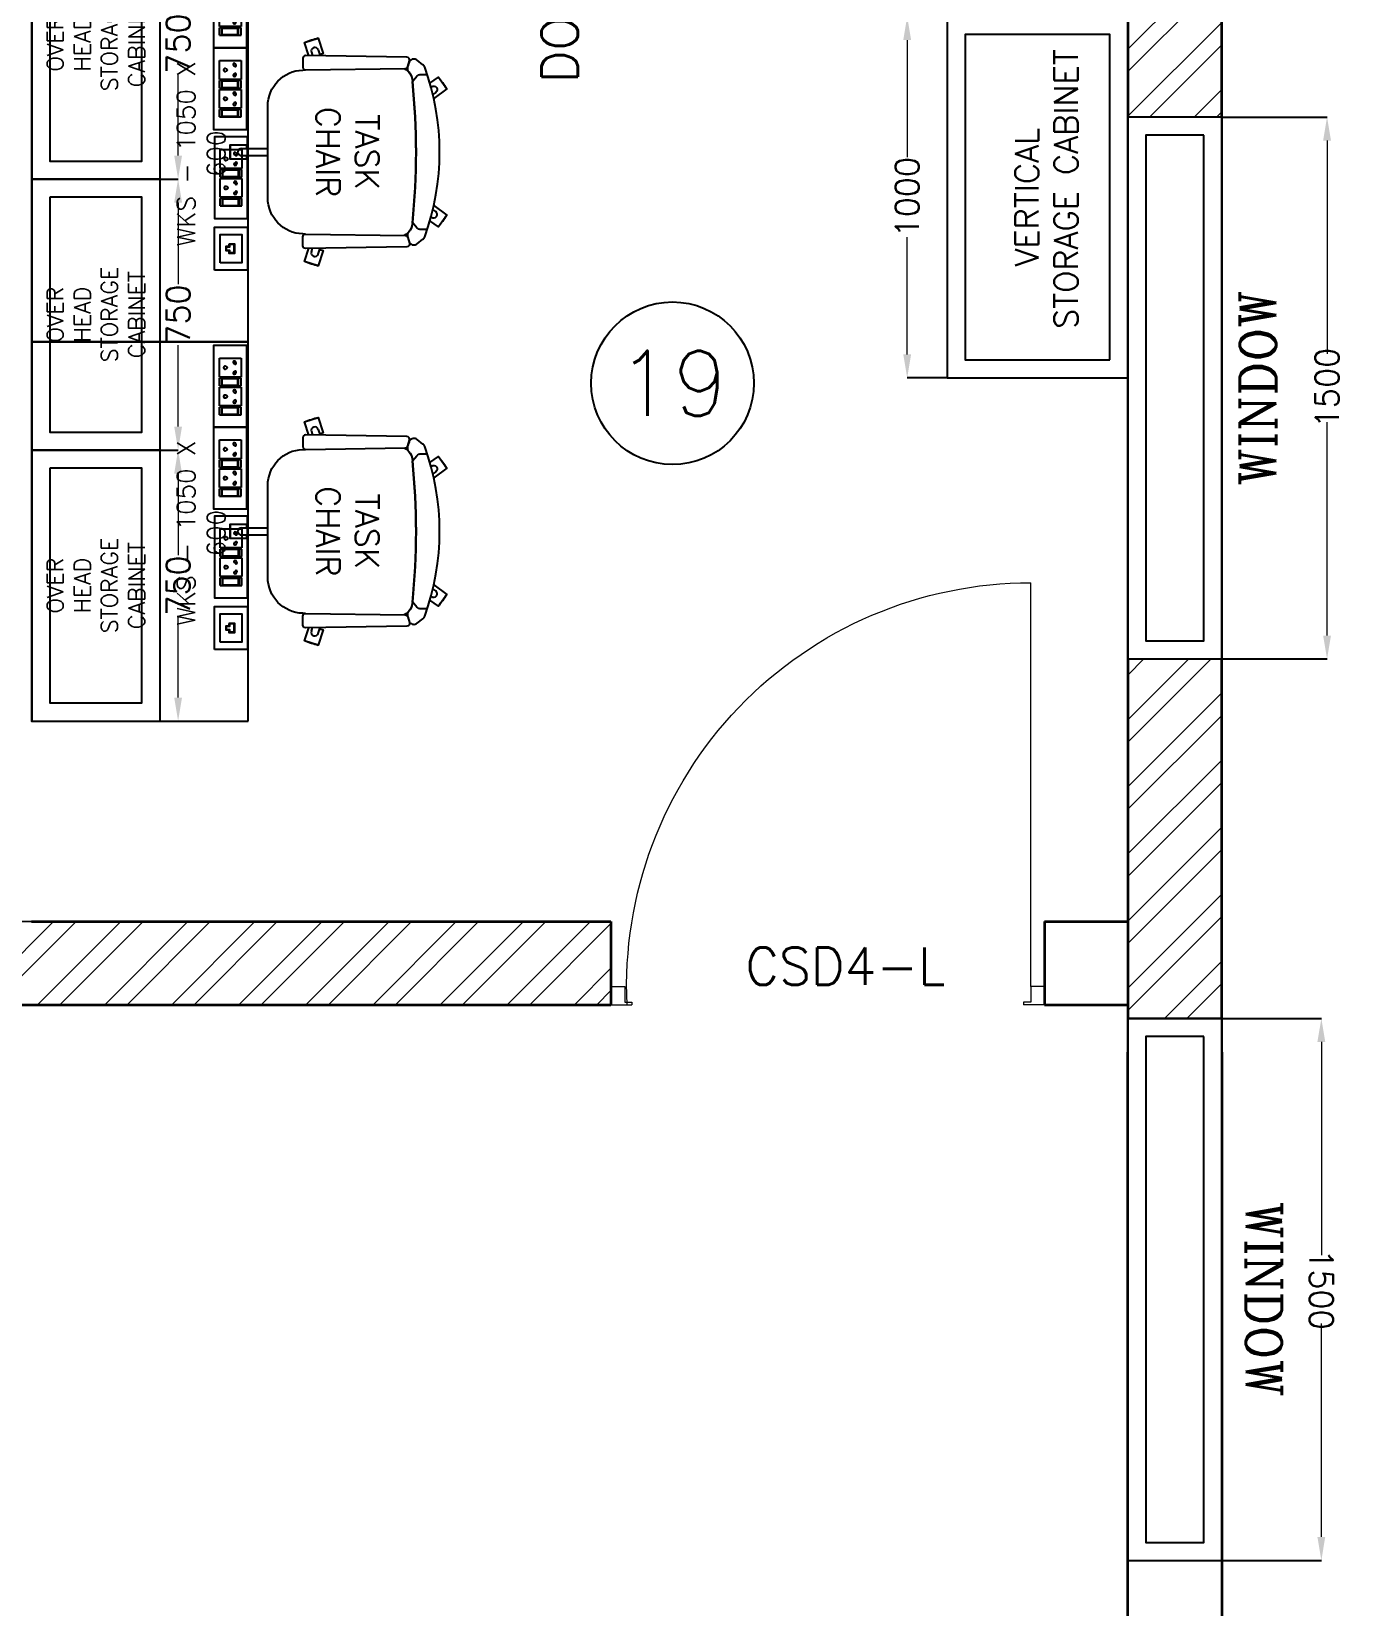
# Model space of a CAD drawing. Extents: x -52083 to 49512, y -145230 to 20224.
# Drawn here: x -27350 to -23724, y 6813 to 11172 of the extents above; entities that cross this region are included whole.
import ezdxf
from ezdxf.enums import TextEntityAlignment as Align

# ---------------------------------------------------------------- set-up
doc = ezdxf.new("R2010")
doc.units = 0
doc.header["$LTSCALE"] = 0.5
doc.header["$MEASUREMENT"] = 0
doc.header["$PDMODE"] = 32
for name, color, linetype, lineweight in [('1200x2100 Door', 5, 'Continuous', 5), ('DIM', 3, 'Continuous', 5), ('Hatch-1', 8, 'Continuous', 5), ('Sa-Block Text', 7, 'Continuous', 18), ('wall-1', 7, 'Continuous', 35)]:
    doc.layers.add(name, color=color, linetype=linetype, lineweight=lineweight)
for name, color, linetype in [('Godrej chairs', 22, 'Continuous'), ('Godrej Furniture', 21, 'Continuous'), ('PDF_Text', 5, 'Continuous'), ('SA-6MRP', 1, 'Continuous'), ('SA-6MUP', 223, 'Continuous'), ('SA-Lan', 3, 'Continuous')]:
    doc.layers.add(name, color=color, linetype=linetype)
doc.styles.add('RomanS', font='romans.shx')
doc.styles.get("Standard").update_dxf_attribs({"font": 'romans.shx'})
doc.dimstyles.new('Sa-dim', dxfattribs={"dimtxt": 65, "dimasz": 65, "dimexe": 0, "dimexo": 0, "dimtad": 0, "dimdec": 0, "dimdsep": 46, "dimtxsty": 'Standard', "dimcen": 0, "dimclrd": 256, "dimclre": 7, "dimclrt": 1, "dimadec": 0, "dimazin": 0, "dimtfac": 1, "dimtdec": 0, "dimtmove": 0, "dimatfit": 3, "dimfxl": 1, "dimlwd": -1, "dimarcsym": 0})
pattern_1 = [(45, (5394.74, 2e-13), (-92.80777, 92.80777), []), (45, (5456.61, 2e-13), (-92.80777, 92.80777), [])]

# ---------------------------------------------------------------- blocks, each defined once
blk = doc.blocks.new('*U109')
at = {"color": 5}
blk.add_wipeout([(50, 400), (50, 240), (1450, 240), (1450, 400)], dxfattribs=at)
blk.add_wipeout([(0, 450), (0, 190), (1500, 190), (1500, 450)], dxfattribs=at)
for points in [[(0, 450), (0, 190), (1500, 190), (1500, 450)], [(50, 400), (50, 240), (1450, 240), (1450, 400)]]:
    blk.add_lwpolyline(points, close=True, dxfattribs=at)
blk = doc.blocks.new('*D423')
at = {"layer": 'Defpoints', "color": 0, "transparency": 16777216}
for p in [(-24317.5, 8440.5), (-23782.1, 8440.5), (-24317.5, 6940.5)]:
    blk.add_point(p, dxfattribs=at)
at = {"layer": 'DIM', "color": 7, "lineweight": -2, "transparency": 16777216}
for p, q in [((-24317.5, 8440.5), (-23782.1, 8440.5)), ((-24317.5, 6940.5), (-23782.1, 6940.5))]:
    blk.add_line(p, q, dxfattribs=at)
at = {"layer": 'DIM', "transparency": 16777216}
for p, q in [((-23782.1, 8375.5), (-23782.1, 7785)), ((-23782.1, 7005.5), (-23782.1, 7596))]:
    blk.add_line(p, q, dxfattribs=at)
for points in [[(-23793, 8375.5), (-23771.3, 8375.5), (-23782.1, 8440.5)], [(-23793, 7005.5), (-23771.3, 7005.5), (-23782.1, 6940.5)]]:
    blk.add_solid(points, dxfattribs=at)
at = {"layer": 'DIM', "color": 1, "transparency": 16777216, "insert": (-23782.1, 7690.5), "char_height": 65, "attachment_point": 5, "rotation": 270}
blk.add_mtext('1500', dxfattribs=at)
blk = doc.blocks.new('SD 1200x2100')
at = {"layer": '1200x2100 Door'}
for p, q in [((289771.1, 46661.9), (289771.1, 46711.8)), ((289771.1, 46711.8), (289829.5, 46711.8)), ((289771.1, 46661.9), (289771.1, 46711.8)), ((289809.4, 46661.9), (289809.4, 46705.1)), ((289809.4, 46705.1), (289829.5, 46705.1)), ((289829.5, 46705.1), (289829.5, 46711.8)), ((290971.1, 46711.8), (290912.7, 46711.8)), ((290912.7, 46705.1), (290912.7, 46711.8)), ((290932.8, 46705.1), (290912.7, 46705.1)), ((290932.8, 46661.9), (290932.8, 46705.1)), ((290971.1, 46661.9), (290971.1, 46711.8)), ((289771.1, 46661.9), (289809.4, 46661.9)), ((290971.1, 46661.9), (290932.8, 46661.9)), ((290932.8, 46661.9), (290932.8, 45543.9))]:
    blk.add_line(p, q, dxfattribs=at)
blk.add_arc((290932.8, 46661.9), 1118, 177.4426, 270, dxfattribs=at)
blk = doc.blocks.new('*D426')
at = {"layer": 'Defpoints', "color": 0, "transparency": 16777216}
for p in [(-24057.5, 10935.5), (-23766.3, 10935.5), (-24057.5, 9435.5)]:
    blk.add_point(p, dxfattribs=at)
at = {"layer": 'DIM', "color": 7, "lineweight": -2, "transparency": 16777216}
for p, q in [((-24057.5, 10935.5), (-23766.3, 10935.5)), ((-24057.5, 9435.5), (-23766.3, 9435.5))]:
    blk.add_line(p, q, dxfattribs=at)
at = {"layer": 'DIM', "transparency": 16777216}
for p, q in [((-23766.3, 10870.5), (-23766.3, 10280)), ((-23766.3, 9500.5), (-23766.3, 10091))]:
    blk.add_line(p, q, dxfattribs=at)
for points in [[(-23777.1, 10870.5), (-23755.5, 10870.5), (-23766.3, 10935.5)], [(-23777.1, 9500.5), (-23755.5, 9500.5), (-23766.3, 9435.5)]]:
    blk.add_solid(points, dxfattribs=at)
at = {"layer": 'DIM', "color": 1, "transparency": 16777216, "insert": (-23766.3, 10185.5), "char_height": 65, "attachment_point": 5, "rotation": 90}
blk.add_mtext('1500', dxfattribs=at)
blk = doc.blocks.new('Taskchair')
at = {"layer": 'Godrej chairs', "color": 7, "ltscale": 10}
for p, q in [((-214.6, 220.3), (-214.6, 220.3)), ((-282.4, -81.2), (-266.1, -76)), ((282.4, -81.2), (266.1, -76)), ((-276.2, -100.3), (-266.5, -97.1)), ((276.2, -100.3), (266.5, -97.1)), ((-10, -293.7), (-10, -221.3)), ((10, -293.7), (10, -221.3))]:
    blk.add_line(p, q, dxfattribs=at)
for points in [[(-190.2, 227.7), (-207.2, 251.2), (-174.8, 274.7), (-148.4, 238.3)], [(148.4, 238.3), (174.8, 274.7), (207.2, 251.2), (190.2, 227.7)], [(164.5, 243.5), (164.5, 243.5)], [(180.7, 231.7), (180.7, 231.7)], [(214.6, 220.3), (214.6, 220.3)], [(214.6, 220.3), (214.6, 220.3)], [(214.6, 220.3), (214.6, 220.3)], [(-241.7, 208.3), (-241.7, 208.3)], [(-234.9, 213.3), (-234.9, 213.3)], [(-195, 179.1), (-195, 179.1)], [(195, 179.1), (195, 179.1)], [(241.7, 208.3), (241.7, 208.3)], [(-218.9, 171.1), (-218.9, 171.1)], [(-218.9, 171.1), (-218.9, 171.1)], [(218.9, 171.1), (218.9, 171.1)], [(218.9, 171.1), (218.9, 171.1)], [(218.9, 171.1), (218.9, 171.1)], [(-266.6, -107.7), (-302.9, -119.5), (-315.3, -81.4), (-272.5, -67.5), (-269.4, -77)], [(269.4, -77), (272.5, -67.5), (315.3, -81.4), (302.9, -119.5), (266.6, -107.7)], [(10, -280), (20, -280), (20, -325), (-20, -325), (-20, -280), (-10, -280)]]:
    blk.add_lwpolyline(points, dxfattribs=at)
for points in [[(-174.5, 274.2, 0.030798), (-206.8, 250.7)], [(206.8, 250.7, 0.030798), (174.5, 274.2)], [(221.5, 169, 0.261227), (235.8, 165.9, 0.000719), (251.5, 171, 0.414214), (254.3, 192), (241.7, 208.3, 0.143437), (234.9, 213.3, 0.174712), (-234.9, 213.3, 0.143437), (-241.7, 208.3), (-254.3, 192, 0.414214), (-251.5, 171, 0.000719), (-235.8, 165.9, 0.261227), (-221.5, 169, -0.182992), (-195, 179.1), (-209.5, 191.6, -0.217315), (-214.6, 202.9), (-214.6, 220.3)], [(-179.9, 230.6), (-180.7, 231.7, -1), (-164.5, 243.5), (-159, 235.9)], [(179.9, 230.6), (180.7, 231.7, 1), (164.5, 243.5), (159, 235.9)], [(214.6, 220.3), (214.6, 220.3), (214.6, 202.9, -0.217315), (209.5, 191.6), (195, 179.1, -0.161268), (218.9, 171.1), (218.9, 171.1)], [(-231.1, 156.3, -0.28884), (-195, 179.1, -0.051282), (195, 179.1, -0.28884), (231.1, 156.3)], [(196.9, 179, 0.051149), (-195, 179.1)], [(227, -116.4), (226.8, -124.1, -0.405093), (126.8, -220.9), (-126.8, -220.9, -0.405093), (-226.8, -124.1), (-227, -116.4)]]:
    blk.add_lwpolyline(points, format="xyb", dxfattribs=at)
for points in [[(-259.3, -124.1), (-234.5, -124.1, 0.423389), (-227, -116.3), (-231.1, 159.2, 0.318217), (-236.4, 166.1), (-252.5, 171.2, 0.507849), (-262.2, 164), (-266.8, -116.6, 0.413746)], [(259.3, -124.1), (234.5, -124.1, -0.423389), (227, -116.3), (231.1, 159.2, -0.318217), (236.4, 166.1), (252.5, 171.2, -0.507849), (262.2, 164), (266.8, -116.6, -0.413746)]]:
    blk.add_lwpolyline(points, format="xyb", close=True, dxfattribs=at)
for centre, radius, start, end in [((0, 0), 325, 194.4719, 201.5281), ((-279.3, -90.7), 10, 108, 288), ((279.3, -90.7), 10, 252, 72), ((0, 0), 325, 338.4719, 345.5281), ((0, -293.7), 10, 180, 0), ((0, 0), 325, 266.4719, 273.5281)]:
    blk.add_arc(centre, radius, start, end, dxfattribs=at)
at = {"layer": 'PDF_Text', "insert": (0, 0), "char_height": 65, "width": 310.353, "attachment_point": 5}
blk.add_mtext('{\\C1;TASK CHAIR}', dxfattribs=at)
blk = doc.blocks.new('A$C3AAB5AD5')
at = {"layer": 'Godrej Furniture', "color": 1, "ltscale": 10}
blk.add_lwpolyline([(0, 535.2), (1050, 535.2), (1050, 1135.2), (0, 1135.2)], close=True, dxfattribs=at)
at = {"layer": 'Godrej Furniture', "color": 7, "rotation": 180}
blk.add_blockref('Taskchair', (525, 260.2), dxfattribs=at)
at = {"color": 7, "lineweight": 0, "ltscale": 500, "insert": (520.1, 665.3), "char_height": 50, "attachment_point": 5}
blk.add_mtext_dynamic_manual_height_columns('WKS - 1050 X 600', width=575.671, gutter_width=1, heights=[0], dxfattribs=at)
blk = doc.blocks.new('*U123')
at = {"color": 30}
for points in [[(-750, -355), (0, -355), (0, 0), (-750, 0)], [(-700, -305), (-50, -305), (-50, -50), (-700, -50)]]:
    blk.add_lwpolyline(points, close=True, dxfattribs=at)
blk = doc.blocks.new('*D500')
at = {"layer": 'Defpoints', "color": 0, "transparency": 16777216}
for p in [(-26994.5, 11513.7), (-26944.5, 11513.7), (-26994.5, 10763.7)]:
    blk.add_point(p, dxfattribs=at)
at = {"layer": 'DIM', "color": 7, "lineweight": -2, "transparency": 16777216}
for p, q in [((-26994.5, 11513.7), (-26944.5, 11513.7)), ((-26994.5, 10763.7), (-26944.5, 10763.7))]:
    blk.add_line(p, q, dxfattribs=at)
at = {"layer": 'DIM', "transparency": 16777216}
for p, q in [((-26944.5, 11448.7), (-26944.5, 11222.9)), ((-26944.5, 10828.7), (-26944.5, 11054.5))]:
    blk.add_line(p, q, dxfattribs=at)
for points in [[(-26955.3, 11448.7), (-26933.7, 11448.7), (-26944.5, 11513.7)], [(-26955.3, 10828.7), (-26933.7, 10828.7), (-26944.5, 10763.7)]]:
    blk.add_solid(points, dxfattribs=at)
at = {"layer": 'DIM', "color": 1, "transparency": 16777216, "insert": (-26944.5, 11138.7), "char_height": 65, "attachment_point": 5, "rotation": 90}
blk.add_mtext('750', dxfattribs=at)
blk = doc.blocks.new('*D501')
at = {"layer": 'Defpoints', "color": 0, "transparency": 16777216}
for p in [(-26994.5, 10763.7), (-26944.5, 10763.7), (-26994.5, 10013.7)]:
    blk.add_point(p, dxfattribs=at)
at = {"layer": 'DIM', "color": 7, "lineweight": -2, "transparency": 16777216}
for p, q in [((-26994.5, 10763.7), (-26944.5, 10763.7)), ((-26994.5, 10013.7), (-26944.5, 10013.7))]:
    blk.add_line(p, q, dxfattribs=at)
at = {"layer": 'DIM', "transparency": 16777216}
for p, q in [((-26944.5, 10698.7), (-26944.5, 10472.9)), ((-26944.5, 10078.7), (-26944.5, 10304.5))]:
    blk.add_line(p, q, dxfattribs=at)
for points in [[(-26955.3, 10698.7), (-26933.7, 10698.7), (-26944.5, 10763.7)], [(-26955.3, 10078.7), (-26933.7, 10078.7), (-26944.5, 10013.7)]]:
    blk.add_solid(points, dxfattribs=at)
at = {"layer": 'DIM', "color": 1, "transparency": 16777216, "insert": (-26944.5, 10388.7), "char_height": 65, "attachment_point": 5, "rotation": 90}
blk.add_mtext('750', dxfattribs=at)
blk = doc.blocks.new('*D502')
at = {"layer": 'Defpoints', "color": 0, "transparency": 16777216}
for p in [(-26994.5, 10013.7), (-26944.5, 10013.7), (-26994.5, 9263.7)]:
    blk.add_point(p, dxfattribs=at)
at = {"layer": 'DIM', "color": 7, "lineweight": -2, "transparency": 16777216}
for p, q in [((-26994.5, 10013.7), (-26944.5, 10013.7)), ((-26994.5, 9263.7), (-26944.5, 9263.7))]:
    blk.add_line(p, q, dxfattribs=at)
at = {"layer": 'DIM', "transparency": 16777216}
for p, q in [((-26944.5, 9948.7), (-26944.5, 9722.9)), ((-26944.5, 9328.7), (-26944.5, 9554.5))]:
    blk.add_line(p, q, dxfattribs=at)
for points in [[(-26955.3, 9948.7), (-26933.7, 9948.7), (-26944.5, 10013.7)], [(-26955.3, 9328.7), (-26933.7, 9328.7), (-26944.5, 9263.7)]]:
    blk.add_solid(points, dxfattribs=at)
at = {"layer": 'DIM', "color": 1, "transparency": 16777216, "insert": (-26944.5, 9638.7), "char_height": 65, "attachment_point": 5, "rotation": 90}
blk.add_mtext('750', dxfattribs=at)
blk = doc.blocks.new('A$C054a1436')
at = {"color": 1}
blk.add_circle((225, 225), 225, dxfattribs=at)
blk.add_attdef('T1', text='', height=180).set_placement((225, 225), align=Align.MIDDLE_CENTER)
blk = doc.blocks.new('*U128')
at = {"color": 30}
for points in [[(-1000, -500), (0, -500), (0, 0), (-1000, 0)], [(-950, -450), (-50, -450), (-50, -50), (-950, -50)]]:
    blk.add_lwpolyline(points, close=True, dxfattribs=at)
blk = doc.blocks.new('*D637')
at = {"layer": 'Defpoints', "color": 0, "transparency": 16777216}
for p in [(-24817.5, 11213.7), (-24927.7, 10213.7), (-24817.5, 10213.7)]:
    blk.add_point(p, dxfattribs=at)
at = {"layer": 'DIM', "color": 7, "lineweight": -2, "transparency": 16777216}
for p, q in [((-24817.5, 11213.7), (-24927.7, 11213.7)), ((-24817.5, 10213.7), (-24927.7, 10213.7))]:
    blk.add_line(p, q, dxfattribs=at)
at = {"layer": 'DIM', "transparency": 16777216}
for p, q in [((-24927.7, 11148.7), (-24927.7, 10824.2)), ((-24927.7, 10278.7), (-24927.7, 10603.2))]:
    blk.add_line(p, q, dxfattribs=at)
for points in [[(-24938.5, 11148.7), (-24916.9, 11148.7), (-24927.7, 11213.7)], [(-24938.5, 10278.7), (-24916.9, 10278.7), (-24927.7, 10213.7)]]:
    blk.add_solid(points, dxfattribs=at)
at = {"layer": 'DIM', "color": 1, "transparency": 16777216, "insert": (-24927.7, 10713.7), "char_height": 65, "attachment_point": 5, "rotation": 90}
blk.add_mtext('1000', dxfattribs=at)
blk = doc.blocks.new('*U133')
at = {"ltscale": 300}
for p, q in [((-78.1, 29.8), (-78.1, -29.8)), ((-78.1, 29.8), (-78.1, -29.8)), ((-57.3, 29.8), (-78.1, 29.8)), ((-78.1, 29.8), (-57.3, 29.8)), ((-76.3, 23.3), (-76.3, -23.3)), ((-59.1, 23.3), (-76.3, 23.3)), ((-59.1, -23.3), (-59.1, 23.3)), ((-57.3, -29.8), (-57.3, 29.8)), ((-53.9, 29.8), (-1.7, 29.8)), ((-53.9, -29.8), (-53.9, 29.8)), ((-1.7, 29.8), (-1.7, -29.8)), ((1.7, 29.8), (1.7, -29.8)), ((1.7, 29.8), (1.7, -29.8)), ((22.5, 29.8), (1.7, 29.8)), ((1.7, 29.8), (22.5, 29.8)), ((3.5, 23.3), (3.5, -23.3)), ((20.7, 23.3), (3.5, 23.3)), ((20.7, -23.3), (20.7, 23.3)), ((22.5, -29.8), (22.5, 29.8)), ((25.9, -29.8), (25.9, 29.8)), ((25.9, 29.8), (78.1, 29.8)), ((78.1, 29.8), (78.1, -29.8)), ((-78.1, -29.8), (-57.3, -29.8)), ((-76.3, -21.2), (-59.1, -21.2)), ((-76.3, -23.3), (-59.1, -23.3)), ((-1.7, -29.8), (-53.9, -29.8)), ((1.7, -29.8), (22.5, -29.8)), ((3.5, -21.2), (20.7, -21.2)), ((3.5, -23.3), (20.7, -23.3)), ((78.1, -29.8), (25.9, -29.8))]:
    blk.add_line(p, q, dxfattribs=at)
blk.add_lwpolyline([(-113, -46), (113, -46), (113, 46), (-113, 46)], close=True, dxfattribs=at)
for centre, radius, start, end in [((-27.8, 14.7), 4.06, 307.1584, 232.8416), ((-27.8, 10.6), 2.59, 161.4031, 18.5969), ((52, 14.7), 4.06, 307.1584, 232.8416), ((52, 10.6), 2.59, 161.4031, 18.5969), ((-42.7, -11.6), 3.5, 5.2689, 272.51), ((-39.9, -14), 2.82, 202.6838, 75.0951), ((-15.7, -14), 2.82, 104.9049, 337.3162), ((-12.9, -11.6), 3.5, 267.49, 174.7311), ((37.1, -11.6), 3.5, 5.2689, 272.51), ((39.9, -14), 2.82, 202.6838, 75.0951), ((64.1, -14), 2.82, 104.9049, 337.3162), ((66.9, -11.6), 3.5, 267.49, 174.7311)]:
    blk.add_arc(centre, radius, start, end, dxfattribs=at)
at = {"layer": 'Sa-Block Text', "flags": 1}
for tag, p in [('PROJECTNAME', (102.4, 776)), ('FLOOR', (102.4, 686.5)), ('LABNAME', (102.4, 577)), ('ITEMNO:', (102.4, 479.7))]:
    blk.add_attdef(tag, text='', height=65, dxfattribs=at).set_placement(p, align=Align.MIDDLE_CENTER)
at = {"layer": 'Sa-Block Text'}
blk.add_attdef('CATALOGUE', text='', height=65, dxfattribs=at).set_placement((102.4, 360.5), align=Align.MIDDLE_CENTER)
blk = doc.blocks.new('*U130')
for p, q in [((-78.1, 29.8), (-78.1, -29.8)), ((-78.1, 29.8), (-78.1, -29.8)), ((-57.3, 29.8), (-78.1, 29.8)), ((-78.1, 29.8), (-57.3, 29.8)), ((-76.3, 23.3), (-76.3, -23.3)), ((-59.1, 23.3), (-76.3, 23.3)), ((-59.1, -23.3), (-59.1, 23.3)), ((-57.3, -29.8), (-57.3, 29.8)), ((-53.9, 29.8), (-1.7, 29.8)), ((-53.9, -29.8), (-53.9, 29.8)), ((-1.7, 29.8), (-1.7, -29.8)), ((1.7, 29.8), (1.7, -29.8)), ((1.7, 29.8), (1.7, -29.8)), ((22.5, 29.8), (1.7, 29.8)), ((1.7, 29.8), (22.5, 29.8)), ((3.5, 23.3), (3.5, -23.3)), ((20.7, 23.3), (3.5, 23.3)), ((20.7, -23.3), (20.7, 23.3)), ((22.5, -29.8), (22.5, 29.8)), ((25.9, -29.8), (25.9, 29.8)), ((25.9, 29.8), (78.1, 29.8)), ((78.1, 29.8), (78.1, -29.8)), ((-78.1, -29.8), (-57.3, -29.8)), ((-76.3, -21.2), (-59.1, -21.2)), ((-76.3, -23.3), (-59.1, -23.3)), ((-1.7, -29.8), (-53.9, -29.8)), ((1.7, -29.8), (22.5, -29.8)), ((3.5, -21.2), (20.7, -21.2)), ((3.5, -23.3), (20.7, -23.3)), ((78.1, -29.8), (25.9, -29.8))]:
    blk.add_line(p, q)
blk.add_lwpolyline([(-113, -46), (113, -46), (113, 46), (-113, 46)], close=True)
for centre, radius, start, end in [((-27.8, 14.7), 4.06, 307.1584, 232.8416), ((-27.8, 10.6), 2.59, 161.4031, 18.5969), ((52, 14.7), 4.06, 307.1584, 232.8416), ((52, 10.6), 2.59, 161.4031, 18.5969), ((-42.7, -11.6), 3.5, 5.2689, 272.51), ((-39.9, -14), 2.82, 202.6838, 75.0951), ((-15.7, -14), 2.82, 104.9049, 337.3162), ((-12.9, -11.6), 3.5, 267.49, 174.7311), ((37.1, -11.6), 3.5, 5.2689, 272.51), ((39.9, -14), 2.82, 202.6838, 75.0951), ((64.1, -14), 2.82, 104.9049, 337.3162), ((66.9, -11.6), 3.5, 267.49, 174.7311)]:
    blk.add_arc(centre, radius, start, end)
at = {"layer": 'Sa-Block Text', "flags": 1}
for tag, p in [('PROJECTNAME', (14.8, 619.1)), ('FLOOR', (14.8, 529.6)), ('LABNAME', (14.8, 420.1)), ('ITEMNO:', (14.8, 322.8))]:
    blk.add_attdef(tag, text='', height=65, dxfattribs=at).set_placement(p, align=Align.MIDDLE_CENTER)
at = {"layer": 'Sa-Block Text'}
blk.add_attdef('CATALOGUE', text='', height=65, dxfattribs=at).set_placement((14.8, 173.9), align=Align.MIDDLE_CENTER)
blk = doc.blocks.new('*U132')
for points in [[(-59.4, 46), (59.4, 46), (59.4, -46), (-59.4, -46)], [(-39.1, 29.8), (39.1, 29.8), (39.1, -29.8), (-39.1, -29.8)], [(12.4, 5.6), (5.4, 5.6), (5.4, 14.6), (-5.4, 14.6), (-5.4, 5.6), (-12.4, 5.6), (-12.4, -10.5), (12.4, -10.5)], [(11.1, 4.3), (4.1, 4.3), (4.1, 13.4), (-4.1, 13.4), (-4.1, 4.3), (-11.1, 4.3), (-11.1, -9.2), (11.1, -9.2)]]:
    blk.add_lwpolyline(points, close=True)
at = {"layer": 'Sa-Block Text', "flags": 1}
for tag, p in [('PROJECTNAME', (15.2, 670.6)), ('FLOOR', (15.2, 581.1)), ('LABNAME', (15.2, 471.6)), ('ITEMNO:', (15.2, 374.3))]:
    blk.add_attdef(tag, text='', height=65, dxfattribs=at).set_placement(p, align=Align.MIDDLE_CENTER)
at = {"layer": 'Sa-Block Text'}
blk.add_attdef('CATALOGUE', text='', height=65, dxfattribs=at).set_placement((15.2, 223), align=Align.MIDDLE_CENTER)

msp = doc.modelspace()

# ---------------------------------------------------------------- hatches: boundary and pattern name
at = {"layer": 'Hatch-1'}
h = msp.add_hatch(dxfattribs=at)
h.set_pattern_fill('ANSI32,_O', color=256, scale=350)
h.set_pattern_definition(pattern_1)
h.paths.add_polyline_path([(-27580.5, 8478.7), (-25747.5, 8478.7), (-25747.5, 8708.7), (-27580.5, 8708.7)])

# ---------------------------------------------------------------- linework, layer by layer
for p, q in [((-24317.5, 14513.7, 2637.8), (-24317.5, 8347.1, 2637.8)), ((-24317.5, 8759.7, 2637.8), (-24317.5, 8499.7, 2637.8)), ((-24317.5, 8347.1, 2637.8), (-24057.5, 8347.1, 2637.8)), ((-24317.5, 8347.1, 2637.8), (-24057.5, 8347.1, 2637.8))]:
    msp.add_line(p, q)
at = {"layer": 'Hatch-1', "elevation": 2637.8}
for points in [[(-27580.5, 8708.7), (-25747.5, 8708.7), (-25747.5, 8478.7), (-27580.5, 8478.7)], [(-27580.5, 8708.7), (-25747.5, 8708.7), (-25747.5, 8478.7), (-27580.5, 8478.7)], [(-27580.5, 8478.7), (-25747.5, 8478.7), (-25747.5, 8708.7), (-27580.5, 8708.7)], [(-24547.5, 8708.7), (-24317.5, 8708.7), (-24317.5, 8478.7), (-24547.5, 8478.7)], [(-24547.5, 8708.7), (-24317.5, 8708.7), (-24317.5, 8478.7), (-24547.5, 8478.7)]]:
    msp.add_lwpolyline(points, close=True, dxfattribs=at)
at = {"layer": 'wall-1'}
for p, q in [((-27350.5, 8708.7, 2637.8), (-25747.5, 8708.7, 2637.8)), ((-25747.5, 8708.7, 2637.8), (-25747.5, 8478.7, 2637.8)), ((-24547.5, 8708.7, 2637.8), (-24317.5, 8708.7, 2637.8)), ((-24547.5, 8708.7, 2637.8), (-24547.5, 8478.7, 2637.8)), ((-27580.5, 8478.7, 2637.8), (-25747.5, 8478.7, 2637.8)), ((-24547.5, 8478.7, 2637.8), (-24317.5, 8478.7, 2637.8))]:
    msp.add_line(p, q, dxfattribs=at)
at = {"layer": 'wall-1', "color": 7, "elevation": 2637.8}
msp.add_lwpolyline([(-24317.5, 8347.1), (-24057.5, 8347.1), (-24057.5, 14513.7), (-24317.5, 14513.7)], close=True, dxfattribs=at)
msp.add_lwpolyline([(-24317.5, 1920.7), (-24317.5, 8347.1), (-24057.5, 8347.1), (-24057.5, 2422.7)], dxfattribs=at)

# ---------------------------------------------------------------- block references
at = {"rotation": 270}
for p in [(-26994.5, 10763.7, 2637.8), (-26994.5, 10013.7, 2637.8), (-26994.5, 9263.7, 2637.8)]:
    msp.add_blockref('*U123', p, dxfattribs=at)
at = {"color": 7, "lineweight": 0, "ltscale": 500, "rotation": 90}
for p in [(-26215.3, 10313.7, 2637.8), (-26215.3, 9263.7, 2637.8)]:
    msp.add_blockref('A$C3AAB5AD5', p, dxfattribs=at)
ref = msp.add_blockref('A$C054a1436', (-25801.8, 9973.6, 2637.8))
ref.add_attrib('T1', '19', dxfattribs={"color": 1, "height": 180}).set_placement((-25576.8, 10198.6, 2637.8), align=Align.MIDDLE_CENTER)
at = {"layer": '1200x2100 Door', "xscale": -1, "rotation": 180}
msp.add_blockref('SD 1200x2100', (-315518.6, 55190.5, 2637.8), dxfattribs=at)
at = {"layer": 'SA-6MRP', "color": 7, "rotation": 90}
for p in [(-26800.3, 11013.8, 2637.8), (-26798.2, 10767.4, 2637.8), (-26800.3, 9963.8, 2637.8), (-26798.2, 9717.4, 2637.8)]:
    msp.add_blockref('*U133', p, dxfattribs=at)
at = {"layer": 'SA-6MUP', "color": 7, "rotation": 90}
for p in [(-26800.3, 11239.8, 2637.8), (-26800.3, 10189.8, 2637.8)]:
    msp.add_blockref('*U130', p, dxfattribs=at)
at = {"layer": 'SA-Lan', "color": 7, "rotation": 90}
for p in [(-26798.2, 10571.4, 2637.8), (-26798.2, 9521.4, 2637.8)]:
    msp.add_blockref('*U132', p, dxfattribs=at)

# ---------------------------------------------------------------- texts
at = {"attachment_point": 5, "rotation": 90}
for s, insert, char_height, width in [('OVER HEAD STORAGE \\PCABINET', (-27172, 11138.7, 2637.8), 45, 367.387), ('VERTICAL\\P STORAGE CABINET', (-24542.5, 10713.7, 2637.8), 65, 949.746), ('OVER HEAD STORAGE \\PCABINET', (-27172, 10388.7, 2637.8), 45, 367.387), ('OVER HEAD STORAGE \\PCABINET', (-27172, 9638.7, 2637.8), 45, 367.387)]:
    msp.add_mtext(s, dxfattribs=dict(at, insert=insert, char_height=char_height, width=width))
at = {"layer": '1200x2100 Door', "color": 0, "style": 'RomanS'}
msp.add_text('CSD4-L', height=103.23, dxfattribs=at).set_placement((-25375.4, 8533.6, 2637.8))
at = {"layer": 'PDF_Text', "insert": (-25805.6, 11796.7, 2637.8), "char_height": 100, "width": 2680.779, "attachment_point": 5, "rotation": 90, "style": 'RomanS'}
msp.add_mtext('DOCUMENTATION ROOM \\P{\\C0;5805 X 3030}', dxfattribs=at)
at = {"layer": 'PDF_Text', "char_height": 100, "attachment_point": 2, "style": 'RomanS'}
for insert, rotation in [((-24007.5, 10185.5, 2637.8), 90), ((-23891, 7663.5, 2637.8), 270)]:
    msp.add_mtext('{\\Fromanc|c0;WINDOW}', dxfattribs=dict(at, insert=insert, rotation=rotation))

# ---------------------------------------------------------------- dimensions: what is measured, and where the dimension line sits
at = {"layer": 'DIM', "color": 7}
for base, p1, p2, picture, middle in [((-26944.5, 11513.7, 2637.8), (-26994.5, 10763.7, 2637.8), (-26994.5, 11513.7, 2637.8), '*D500', (-26944.5, 11138.7, 2637.8)), ((-26944.5, 10763.7, 2637.8), (-26994.5, 10013.7, 2637.8), (-26994.5, 10763.7, 2637.8), '*D501', (-26944.5, 10388.7, 2637.8)), ((-26944.5, 10013.7, 2637.8), (-26994.5, 9263.7, 2637.8), (-26994.5, 10013.7, 2637.8), '*D502', (-26944.5, 9638.7, 2637.8))]:
    dim = msp.add_linear_dim(base=base, p1=p1, p2=p2, angle=90, dimstyle='Sa-dim', override={"dimtmove": 0}, dxfattribs=at)
    dim.commit()
    dim.dimension.update_dxf_attribs({"geometry": picture, "text_midpoint": middle, "dimtype": 160})
at = {"layer": 'DIM'}
dim = msp.add_linear_dim(base=(-24927.7, 10213.7, 2637.8), p1=(-24817.5, 11213.7, 2637.8), p2=(-24817.5, 10213.7, 2637.8), angle=90, dimstyle='Sa-dim', dxfattribs=at)
dim.commit()
dim.dimension.update_dxf_attribs({"geometry": '*D637', "text_midpoint": (-24927.7, 10713.7, 2637.8)})

# ---------------------------------------------------------------- next in the draw order: block references
at = {"rotation": 270}
for p in [(-24507.5, 10935.5, 2637.8), (-24507.5, 8440.5, 2637.8)]:
    msp.add_blockref('*U109', p, dxfattribs=at)

# ---------------------------------------------------------------- next in the draw order: hatches: boundary and pattern name
at = {"layer": 'Hatch-1'}
h = msp.add_hatch(dxfattribs=at)
h.set_pattern_fill('ANSI32,_O', color=256, scale=350)
h.set_pattern_definition(pattern_1)
h.paths.add_polyline_path([(-24317.5, 12191), (-24057.5, 12191), (-24057.5, 10935.5), (-24317.5, 10935.5)])
h = msp.add_hatch(dxfattribs=at)
h.set_pattern_fill('ANSI32,_O', color=256, scale=350)
h.set_pattern_definition(pattern_1)
h.paths.add_polyline_path([(-24317.5, 8440.5), (-24057.5, 8440.5), (-24057.5, 9435.5), (-24317.5, 9435.5)])

# ---------------------------------------------------------------- next in the draw order: linework, layer by layer
at = {"layer": 'Hatch-1', "elevation": 2637.8}
for points in [[(-24317.5, 12191), (-24057.5, 12191), (-24057.5, 10935.5), (-24317.5, 10935.5)], [(-24317.5, 8440.5), (-24057.5, 8440.5), (-24057.5, 9435.5), (-24317.5, 9435.5)]]:
    msp.add_lwpolyline(points, close=True, dxfattribs=at)

# ---------------------------------------------------------------- next in the draw order: block references
at = {"rotation": 90}
msp.add_blockref('*U128', (-24817.5, 11213.7, 2637.8), dxfattribs=at)

# ---------------------------------------------------------------- next in the draw order: dimensions: what is measured, and where the dimension line sits
at = {"layer": 'DIM', "color": 7}
dim = msp.add_linear_dim(base=(-23766.3, 10935.5, 2637.8), p1=(-24057.5, 9435.5, 2637.8), p2=(-24057.5, 10935.5, 2637.8), angle=90, dimstyle='Sa-dim', dxfattribs=at)
dim.commit()
dim.dimension.update_dxf_attribs({"geometry": '*D426', "text_midpoint": (-23766.3, 10185.5, 2637.8)})
dim = msp.add_linear_dim(base=(-23782.1, 8440.5, 2637.8), p1=(-24317.5, 6940.5, 2637.8), p2=(-24317.5, 8440.5, 2637.8), angle=90, dimstyle='Sa-dim', dxfattribs=at)
dim.commit()
dim.dimension.update_dxf_attribs({"geometry": '*D423', "text_midpoint": (-23782.1, 7690.5, 2637.8), "text_rotation": 270})

doc.saveas('drawing.dxf')
